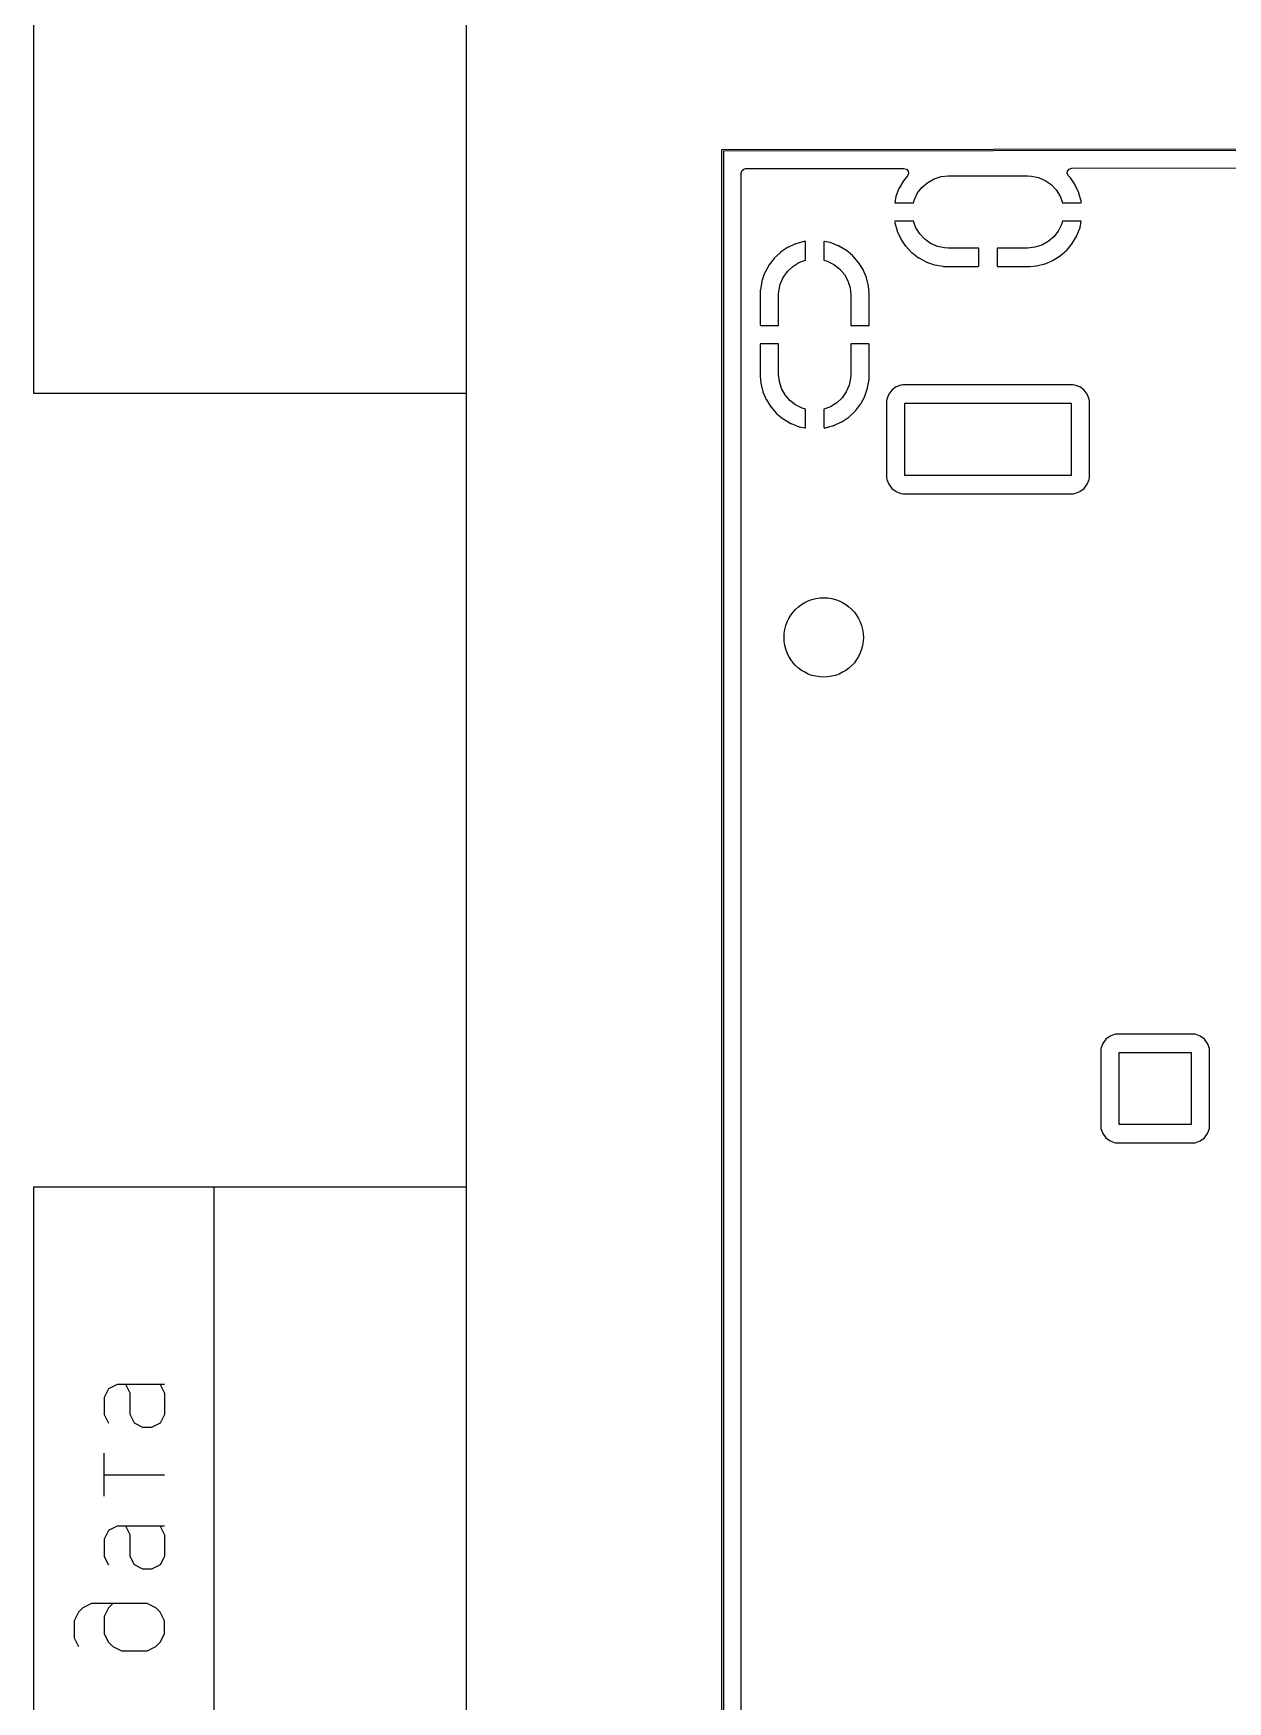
# Model space of a CAD drawing. Extents: x 0.3 to 11.5, y -8.2 to 3.2.
# Drawn here: x 0.315 to 1.617, y -2.924 to -1.104 of the extents above; entities that cross this region are included whole.
import ezdxf

# ---------------------------------------------------------------- set-up
doc = ezdxf.new("R2010")
doc.units = 0
doc.header["$MEASUREMENT"] = 0
doc.layers.add('BLACK', color=7, linetype='CONTINUOUS')

msp = doc.modelspace()

# ---------------------------------------------------------------- linework, layer by layer
at = {"layer": 'BLACK', "linetype": 'CONTINUOUS'}
for p, q in [((0.31496, 3.22806), (0.31496, -1.49635)), ((0.7874, -8.07115), (0.7874, -0.19685)), ((1.06674, -1.23051), (11.303, -1.2187)), ((1.06575, -1.2315), (1.0659, -1.23114)), ((1.06575, -3.37717), (1.06575, -1.2315)), ((1.0659, -1.23114), (1.06604, -1.2308)), ((1.06604, -1.2308), (1.06638, -1.23066)), ((1.06604, -1.2308), (1.06604, -1.2308)), ((1.06604, -1.2308), (1.06604, -1.2308)), ((1.06638, -1.23066), (1.06674, -1.23051)), ((11.302, -1.22067), (1.06772, -1.23248)), ((1.06772, -1.23248), (1.06772, -3.37618)), ((1.08676, -1.25645), (1.08754, -1.25377)), ((1.08754, -1.25377), (1.08966, -1.25194)), ((1.08966, -1.25194), (1.09171, -1.25149)), ((1.09171, -1.25149), (1.26451, -1.25129)), ((1.26451, -1.25129), (1.26719, -1.25207)), ((1.26719, -1.25207), (1.26902, -1.25418)), ((1.26902, -1.25418), (1.26943, -1.25695)), ((1.44262, -1.25696), (1.4429, -1.25417)), ((1.4429, -1.25417), (1.44464, -1.25198)), ((1.44464, -1.25198), (1.44749, -1.25108)), ((1.44749, -1.25108), (1.76746, -1.25071)), ((1.08676, -3.35219), (1.08676, -1.25645)), ((1.25901, -1.27327), (1.25573, -1.28182)), ((1.25918, -1.27291), (1.25901, -1.27327)), ((1.26379, -1.265), (1.25918, -1.27291)), ((1.26402, -1.26467), (1.26379, -1.265)), ((1.26835, -1.2594), (1.26402, -1.26467)), ((1.26943, -1.25695), (1.26835, -1.2594)), ((1.27941, -1.27796), (1.28429, -1.27167)), ((1.28429, -1.27167), (1.29033, -1.26649)), ((1.29033, -1.26649), (1.29729, -1.26263)), ((1.29729, -1.26263), (1.30488, -1.26025)), ((1.30488, -1.26025), (1.3128, -1.25945)), ((1.3128, -1.25945), (1.39941, -1.25945)), ((1.39941, -1.25945), (1.40353, -1.25966)), ((1.40353, -1.25966), (1.41132, -1.26129)), ((1.41132, -1.26129), (1.41862, -1.26445)), ((1.41862, -1.26445), (1.42514, -1.26902)), ((1.42514, -1.26902), (1.43061, -1.2748)), ((1.44389, -1.25945), (1.44262, -1.25696)), ((1.4457, -1.26135), (1.44389, -1.25945)), ((1.44595, -1.26166), (1.4457, -1.26135)), ((1.45109, -1.26923), (1.44595, -1.26166)), ((1.45129, -1.26958), (1.45109, -1.26923)), ((1.45516, -1.27788), (1.45129, -1.26958)), ((1.25562, -1.2822), (1.25438, -1.28812)), ((1.25438, -1.28812), (1.25443, -1.28867)), ((1.25443, -1.28867), (1.25482, -1.28882)), ((1.25482, -1.28882), (1.27493, -1.28882)), ((1.25573, -1.28182), (1.25562, -1.2822)), ((1.27493, -1.28882), (1.2759, -1.2851)), ((1.2759, -1.2851), (1.27941, -1.27796)), ((1.43061, -1.2748), (1.4348, -1.28156)), ((1.4348, -1.28156), (1.43747, -1.28882)), ((1.43747, -1.28882), (1.45731, -1.28882)), ((1.4553, -1.27825), (1.45516, -1.27788)), ((1.45779, -1.28706), (1.4553, -1.27825)), ((1.45731, -1.28882), (1.45787, -1.28866)), ((1.45787, -1.28745), (1.45779, -1.28706)), ((1.45795, -1.28815), (1.45787, -1.28745)), ((1.45787, -1.28866), (1.45795, -1.28815)), ((1.25435, -1.30898), (1.25427, -1.30949)), ((1.25427, -1.30949), (1.25435, -1.31019)), ((1.2549, -1.30882), (1.25435, -1.30898)), ((1.25435, -1.31019), (1.25442, -1.31058)), ((1.27474, -1.30882), (1.2549, -1.30882)), ((1.27741, -1.31608), (1.27474, -1.30882)), ((1.43728, -1.30882), (1.43631, -1.31254)), ((1.45739, -1.30882), (1.43728, -1.30882)), ((1.45659, -1.31544), (1.45783, -1.30952)), ((1.45779, -1.30896), (1.45739, -1.30882)), ((1.45783, -1.30952), (1.45779, -1.30896)), ((1.25442, -1.31058), (1.25692, -1.31939)), ((1.25692, -1.31939), (1.25706, -1.31976)), ((1.25706, -1.31976), (1.26093, -1.32806)), ((1.26093, -1.32806), (1.26112, -1.3284)), ((1.26112, -1.3284), (1.26627, -1.33598)), ((1.28161, -1.32284), (1.27741, -1.31608)), ((1.28707, -1.32862), (1.28161, -1.32284)), ((1.29359, -1.33319), (1.28707, -1.32862)), ((1.42792, -1.32597), (1.42188, -1.33115)), ((1.4328, -1.31968), (1.42792, -1.32597)), ((1.43631, -1.31254), (1.4328, -1.31968)), ((1.44842, -1.33264), (1.45303, -1.32473)), ((1.45303, -1.32473), (1.4532, -1.32437)), ((1.4532, -1.32437), (1.45648, -1.31582)), ((1.45648, -1.31582), (1.45659, -1.31544)), ((1.12966, -1.34309), (1.12301, -1.34938)), ((1.12997, -1.34284), (1.12966, -1.34309)), ((1.13754, -1.33769), (1.12997, -1.34284)), ((1.13789, -1.3375), (1.13754, -1.33769)), ((1.14619, -1.33363), (1.13789, -1.3375)), ((1.14656, -1.33349), (1.14619, -1.33363)), ((1.15537, -1.331), (1.14656, -1.33349)), ((1.15576, -1.33092), (1.15537, -1.331)), ((1.15646, -1.33084), (1.15576, -1.33092)), ((1.15697, -1.33092), (1.15646, -1.33084)), ((1.15713, -1.33147), (1.15697, -1.33092)), ((1.15713, -1.35131), (1.15713, -1.33147)), ((1.17727, -1.331), (1.17713, -1.33139)), ((1.17713, -1.33139), (1.17713, -1.3515)), ((1.17783, -1.33095), (1.17727, -1.331)), ((1.18375, -1.33219), (1.17783, -1.33095)), ((1.18413, -1.3323), (1.18375, -1.33219)), ((1.19268, -1.33558), (1.18413, -1.3323)), ((1.19304, -1.33575), (1.19268, -1.33558)), ((1.20095, -1.34036), (1.19304, -1.33575)), ((1.20128, -1.34059), (1.20095, -1.34036)), ((1.20835, -1.3464), (1.20128, -1.34059)), ((1.20864, -1.34667), (1.20835, -1.3464)), ((1.21469, -1.35354), (1.20864, -1.34667)), ((1.26627, -1.33598), (1.26652, -1.33629)), ((1.26652, -1.33629), (1.27281, -1.34294)), ((1.27281, -1.34294), (1.2731, -1.3432)), ((1.2731, -1.3432), (1.28038, -1.34876)), ((1.30089, -1.33635), (1.29359, -1.33319)), ((1.30868, -1.33797), (1.30089, -1.33635)), ((1.3128, -1.33819), (1.30868, -1.33797)), ((1.34611, -1.33819), (1.3128, -1.33819)), ((1.34611, -1.35766), (1.34611, -1.33819)), ((1.39941, -1.33819), (1.36611, -1.33819)), ((1.36611, -1.33819), (1.36611, -1.35748)), ((1.40733, -1.33738), (1.39941, -1.33819)), ((1.41492, -1.33501), (1.40733, -1.33738)), ((1.42188, -1.33115), (1.41492, -1.33501)), ((1.42718, -1.3515), (1.43492, -1.34662)), ((1.43492, -1.34662), (1.43524, -1.34638)), ((1.43524, -1.34638), (1.44211, -1.34033)), ((1.44211, -1.34033), (1.44239, -1.34004)), ((1.44239, -1.34004), (1.4482, -1.33297)), ((1.4482, -1.33297), (1.44842, -1.33264)), ((1.11697, -1.35728), (1.11264, -1.36535)), ((1.11718, -1.35695), (1.11697, -1.35728)), ((1.12274, -1.34967), (1.11718, -1.35695)), ((1.12301, -1.34938), (1.12274, -1.34967)), ((1.13276, -1.37016), (1.13733, -1.36364)), ((1.13733, -1.36364), (1.14311, -1.35818)), ((1.14311, -1.35818), (1.14987, -1.35398)), ((1.14987, -1.35398), (1.15713, -1.35131)), ((1.17713, -1.3515), (1.18085, -1.35247)), ((1.18085, -1.35247), (1.18799, -1.35598)), ((1.18799, -1.35598), (1.19428, -1.36086)), ((1.19428, -1.36086), (1.19946, -1.3669)), ((1.21493, -1.35386), (1.21469, -1.35354)), ((1.21981, -1.36161), (1.21493, -1.35386)), ((1.21999, -1.36196), (1.21981, -1.36161)), ((1.22357, -1.37039), (1.21999, -1.36196)), ((1.28038, -1.34876), (1.28071, -1.34898)), ((1.28071, -1.34898), (1.28878, -1.35331)), ((1.28878, -1.35331), (1.28914, -1.35347)), ((1.28914, -1.35347), (1.2978, -1.35645)), ((1.2978, -1.35645), (1.29818, -1.35654)), ((1.29818, -1.35654), (1.30725, -1.35811)), ((1.30725, -1.35811), (1.30756, -1.35814)), ((1.30756, -1.35814), (1.30849, -1.35819)), ((1.30849, -1.35819), (1.3086, -1.35819)), ((1.3086, -1.35819), (1.34539, -1.35819)), ((1.34539, -1.35819), (1.34599, -1.35801)), ((1.34599, -1.35801), (1.34604, -1.35796)), ((1.34604, -1.35796), (1.34611, -1.35766)), ((1.36611, -1.35748), (1.36628, -1.35808)), ((1.36628, -1.35808), (1.36634, -1.35812)), ((1.36634, -1.35812), (1.36664, -1.35819)), ((1.36664, -1.35819), (1.40171, -1.35819)), ((1.40171, -1.35819), (1.40191, -1.35818)), ((1.40191, -1.35818), (1.40874, -1.35763)), ((1.40874, -1.35763), (1.40913, -1.35757)), ((1.40913, -1.35757), (1.41802, -1.35538)), ((1.41802, -1.35538), (1.4184, -1.35526)), ((1.4184, -1.35526), (1.42683, -1.35168)), ((1.42683, -1.35168), (1.42718, -1.3515)), ((1.1094, -1.37475), (1.10784, -1.38382)), ((1.1095, -1.37437), (1.1094, -1.37475)), ((1.11248, -1.36571), (1.1095, -1.37437)), ((1.11264, -1.36535), (1.11248, -1.36571)), ((1.12798, -1.38525), (1.1296, -1.37747)), ((1.1296, -1.37747), (1.13276, -1.37016)), ((1.19946, -1.3669), (1.20332, -1.37386)), ((1.20332, -1.37386), (1.2057, -1.38145)), ((1.2057, -1.38145), (1.2065, -1.38937)), ((1.2237, -1.37076), (1.22357, -1.37039)), ((1.22588, -1.37965), (1.2237, -1.37076)), ((1.22594, -1.38005), (1.22588, -1.37965)), ((1.22649, -1.38687), (1.22594, -1.38005)), ((1.1078, -1.38413), (1.10776, -1.38506)), ((1.10776, -1.38506), (1.10776, -1.38517)), ((1.10776, -1.38517), (1.10776, -1.42196)), ((1.10784, -1.38382), (1.1078, -1.38413)), ((1.12776, -1.38937), (1.12798, -1.38525)), ((1.12776, -1.42268), (1.12776, -1.38937)), ((1.2065, -1.38937), (1.2065, -1.42268)), ((1.2265, -1.38707), (1.22649, -1.38687)), ((1.2265, -1.42214), (1.2265, -1.38707)), ((1.10776, -1.42196), (1.10794, -1.42256)), ((1.10794, -1.42256), (1.10799, -1.42261)), ((1.10799, -1.42261), (1.10829, -1.42268)), ((1.10829, -1.42268), (1.12776, -1.42268)), ((1.2065, -1.42268), (1.22579, -1.42268)), ((1.22579, -1.42268), (1.22639, -1.4225)), ((1.22639, -1.4225), (1.22643, -1.42245)), ((1.22643, -1.42245), (1.2265, -1.42214)), ((1.10783, -1.44291), (1.10776, -1.44321)), ((1.10776, -1.44321), (1.10776, -1.47829)), ((1.10787, -1.44285), (1.10783, -1.44291)), ((1.10847, -1.44268), (1.10787, -1.44285)), ((1.12776, -1.44268), (1.10847, -1.44268)), ((1.12776, -1.47598), (1.12776, -1.44268)), ((1.22597, -1.44268), (1.2065, -1.44268)), ((1.2065, -1.44268), (1.2065, -1.47598)), ((1.22627, -1.44274), (1.22597, -1.44268)), ((1.22632, -1.44279), (1.22627, -1.44274)), ((1.2265, -1.44339), (1.22632, -1.44279)), ((1.2265, -1.48018), (1.2265, -1.44339)), ((1.10776, -1.47829), (1.10777, -1.47848)), ((1.10777, -1.47848), (1.10832, -1.48531)), ((1.10832, -1.48531), (1.10838, -1.4857)), ((1.10838, -1.4857), (1.11056, -1.49459)), ((1.12856, -1.4839), (1.12776, -1.47598)), ((1.13094, -1.49149), (1.12856, -1.4839)), ((1.1348, -1.49845), (1.13094, -1.49149)), ((1.20466, -1.48789), (1.2015, -1.49519)), ((1.20628, -1.4801), (1.20466, -1.48789)), ((1.2065, -1.47598), (1.20628, -1.4801)), ((1.22178, -1.49964), (1.22476, -1.49099)), ((1.22476, -1.49099), (1.22486, -1.4906)), ((1.22486, -1.4906), (1.22642, -1.48154)), ((1.22642, -1.48154), (1.22646, -1.48123)), ((1.22646, -1.48123), (1.2265, -1.48029)), ((1.2265, -1.48029), (1.2265, -1.48018)), ((1.25584, -1.48974), (1.25125, -1.49318)), ((1.26121, -1.48773), (1.25584, -1.48974)), ((1.26366, -1.48746), (1.26121, -1.48773)), ((1.44855, -1.48746), (1.26366, -1.48746)), ((1.451, -1.48773), (1.44855, -1.48746)), ((1.45637, -1.48974), (1.451, -1.48773)), ((1.46096, -1.49318), (1.45637, -1.48974)), ((0.31496, -1.49635), (0.7874, -1.49635)), ((1.11056, -1.49459), (1.11069, -1.49497)), ((1.11069, -1.49497), (1.11427, -1.5034)), ((1.11427, -1.5034), (1.11445, -1.50375)), ((1.11445, -1.50375), (1.11933, -1.5115)), ((1.13998, -1.50449), (1.1348, -1.49845)), ((1.14627, -1.50937), (1.13998, -1.50449)), ((1.15341, -1.51289), (1.14627, -1.50937)), ((1.19115, -1.50718), (1.18439, -1.51137)), ((1.19693, -1.50171), (1.19115, -1.50718)), ((1.2015, -1.49519), (1.19693, -1.50171)), ((1.21152, -1.51568), (1.21708, -1.50841)), ((1.21708, -1.50841), (1.21729, -1.50807)), ((1.21729, -1.50807), (1.22162, -1.50001)), ((1.22162, -1.50001), (1.22178, -1.49964)), ((1.2458, -1.50314), (1.24554, -1.50559)), ((1.24554, -1.50559), (1.24554, -1.58812)), ((1.24781, -1.49777), (1.2458, -1.50314)), ((1.25125, -1.49318), (1.24781, -1.49777)), ((1.26556, -1.58622), (1.26556, -1.50748)), ((1.26556, -1.50748), (1.44666, -1.50748)), ((1.44666, -1.50748), (1.44666, -1.58622)), ((1.4644, -1.49777), (1.46096, -1.49318)), ((1.46641, -1.50314), (1.4644, -1.49777)), ((1.46668, -1.50559), (1.46641, -1.50314)), ((1.46668, -1.58812), (1.46668, -1.50559)), ((1.11933, -1.5115), (1.11957, -1.51181)), ((1.11957, -1.51181), (1.12562, -1.51868)), ((1.12562, -1.51868), (1.12591, -1.51896)), ((1.12591, -1.51896), (1.13298, -1.52477)), ((1.13298, -1.52477), (1.13331, -1.52499)), ((1.13331, -1.52499), (1.14122, -1.5296)), ((1.15713, -1.51385), (1.15341, -1.51289)), ((1.15713, -1.53396), (1.15713, -1.51385)), ((1.18439, -1.51137), (1.17713, -1.51404)), ((1.17713, -1.51404), (1.17713, -1.53388)), ((1.18807, -1.53173), (1.19637, -1.52786)), ((1.19637, -1.52786), (1.19672, -1.52766)), ((1.19672, -1.52766), (1.20429, -1.52252)), ((1.20429, -1.52252), (1.2046, -1.52227)), ((1.2046, -1.52227), (1.21125, -1.51598)), ((1.21125, -1.51598), (1.21152, -1.51568)), ((1.14122, -1.5296), (1.14158, -1.52977)), ((1.14158, -1.52977), (1.15013, -1.53305)), ((1.15013, -1.53305), (1.15051, -1.53316)), ((1.15051, -1.53316), (1.15643, -1.5344)), ((1.15643, -1.5344), (1.15699, -1.53436)), ((1.15699, -1.53436), (1.15713, -1.53396)), ((1.17713, -1.53388), (1.17729, -1.53444)), ((1.17729, -1.53444), (1.1778, -1.53452)), ((1.1778, -1.53452), (1.1785, -1.53444)), ((1.1785, -1.53444), (1.17889, -1.53436)), ((1.17889, -1.53436), (1.1877, -1.53187)), ((1.1877, -1.53187), (1.18807, -1.53173)), ((1.24554, -1.58812), (1.2458, -1.59056)), ((1.2458, -1.59056), (1.24781, -1.59593)), ((1.24781, -1.59593), (1.25125, -1.60052)), ((1.25125, -1.60052), (1.25584, -1.60396)), ((1.44666, -1.58622), (1.26556, -1.58622)), ((1.45637, -1.60396), (1.46096, -1.60052)), ((1.46096, -1.60052), (1.4644, -1.59593)), ((1.4644, -1.59593), (1.46641, -1.59056)), ((1.46641, -1.59056), (1.46668, -1.58812)), ((1.25584, -1.60396), (1.26121, -1.60597)), ((1.26121, -1.60597), (1.26366, -1.60624)), ((1.26366, -1.60624), (1.44855, -1.60624)), ((1.44855, -1.60624), (1.451, -1.60597)), ((1.451, -1.60597), (1.45637, -1.60396)), ((1.48481, -2.20145), (1.48137, -2.20604)), ((1.4894, -2.19801), (1.48481, -2.20145)), ((1.49477, -2.19599), (1.4894, -2.19801)), ((1.49722, -2.19573), (1.49477, -2.19599)), ((1.57975, -2.19573), (1.49722, -2.19573)), ((1.58219, -2.19599), (1.57975, -2.19573)), ((1.58756, -2.19801), (1.58219, -2.19599)), ((1.59215, -2.20145), (1.58756, -2.19801)), ((1.59559, -2.20604), (1.59215, -2.20145)), ((1.47936, -2.2114), (1.47909, -2.21385)), ((1.47909, -2.21385), (1.47909, -2.29638)), ((1.48137, -2.20604), (1.47936, -2.2114)), ((1.49911, -2.29449), (1.49911, -2.21575)), ((1.49911, -2.21575), (1.57785, -2.21575)), ((1.57785, -2.21575), (1.57785, -2.29449)), ((1.59581, -2.20661), (1.59559, -2.20604)), ((1.5976, -2.2114), (1.59581, -2.20661)), ((1.59787, -2.21385), (1.5976, -2.2114)), ((1.59787, -2.29638), (1.59787, -2.21385)), ((1.47909, -2.29638), (1.47936, -2.29883)), ((1.47936, -2.29883), (1.48137, -2.3042)), ((1.48137, -2.3042), (1.48481, -2.30879)), ((1.48481, -2.30879), (1.4894, -2.31223)), ((1.57785, -2.29449), (1.49911, -2.29449)), ((1.58756, -2.31223), (1.59215, -2.30879)), ((1.59215, -2.30879), (1.59559, -2.3042)), ((1.59559, -2.3042), (1.5958, -2.30365)), ((1.5958, -2.30365), (1.5976, -2.29883)), ((1.5976, -2.29883), (1.59787, -2.29638)), ((1.4894, -2.31223), (1.49477, -2.31424)), ((1.49477, -2.31424), (1.49722, -2.31451)), ((1.49722, -2.31451), (1.57975, -2.31451)), ((1.57975, -2.31451), (1.58219, -2.31424)), ((1.58219, -2.31424), (1.58756, -2.31223)), ((0.31496, -2.36249), (0.7874, -2.36249)), ((0.31496, -2.36249), (0.31496, -8.07115)), ((0.51181, -2.36249), (0.51181, -8.07115)), ((0.39698, -2.58277), (0.3923, -2.59215)), ((0.40636, -2.57809), (0.39698, -2.58277)), ((0.45791, -2.57809), (0.40636, -2.57809)), ((0.42042, -2.58746), (0.41573, -2.57809)), ((0.45322, -2.57809), (0.45791, -2.58746)), ((0.3923, -2.59215), (0.3923, -2.61089)), ((0.42042, -2.61089), (0.42042, -2.58746)), ((0.45791, -2.58746), (0.45791, -2.61089)), ((0.3923, -2.61089), (0.39698, -2.62027)), ((0.4251, -2.62027), (0.42042, -2.61089)), ((0.43448, -2.62496), (0.4251, -2.62027)), ((0.45322, -2.62027), (0.44385, -2.62496)), ((0.45791, -2.61089), (0.45322, -2.62027)), ((0.44385, -2.62496), (0.43448, -2.62496)), ((0.3923, -2.69995), (0.3923, -2.65308)), ((0.3923, -2.67651), (0.45791, -2.67651)), ((0.39698, -2.73744), (0.3923, -2.74682)), ((0.3923, -2.74682), (0.3923, -2.76556)), ((0.40636, -2.73275), (0.39698, -2.73744)), ((0.45791, -2.73275), (0.40636, -2.73275)), ((0.42042, -2.74213), (0.41573, -2.73275)), ((0.42042, -2.76556), (0.42042, -2.74213)), ((0.45322, -2.73275), (0.45791, -2.74213)), ((0.45791, -2.74213), (0.45791, -2.76556)), ((0.3923, -2.76556), (0.39698, -2.77494)), ((0.4251, -2.77494), (0.42042, -2.76556)), ((0.45791, -2.76556), (0.45322, -2.77494)), ((0.43448, -2.77962), (0.4251, -2.77494)), ((0.44385, -2.77962), (0.43448, -2.77962)), ((0.45322, -2.77494), (0.44385, -2.77962)), ((0.37823, -2.81712), (0.36886, -2.82181)), ((0.43916, -2.81712), (0.37823, -2.81712)), ((0.40167, -2.81712), (0.39698, -2.82181)), ((0.44854, -2.82181), (0.43916, -2.81712)), ((0.36417, -2.82649), (0.35949, -2.83587)), ((0.35949, -2.83587), (0.35949, -2.85461)), ((0.36886, -2.82181), (0.36417, -2.82649)), ((0.39698, -2.82181), (0.3923, -2.83118)), ((0.3923, -2.83118), (0.3923, -2.84993)), ((0.45322, -2.82649), (0.44854, -2.82181)), ((0.45791, -2.83587), (0.45322, -2.82649)), ((0.45791, -2.84993), (0.45791, -2.83587)), ((0.35949, -2.85461), (0.36417, -2.86399)), ((0.3923, -2.84993), (0.39698, -2.8593)), ((0.45322, -2.8593), (0.45791, -2.84993)), ((0.39698, -2.8593), (0.40167, -2.86399)), ((0.40167, -2.86399), (0.41104, -2.86867)), ((0.41104, -2.86867), (0.43916, -2.86867)), ((0.43916, -2.86867), (0.44854, -2.86399)), ((0.44854, -2.86399), (0.45322, -2.8593))]:
    msp.add_line(p, q, dxfattribs=at)
at = {"layer": 'BLACK'}
msp.add_circle((1.17697, -1.76299), 0.04331, dxfattribs=at)

doc.saveas('drawing.dxf')
